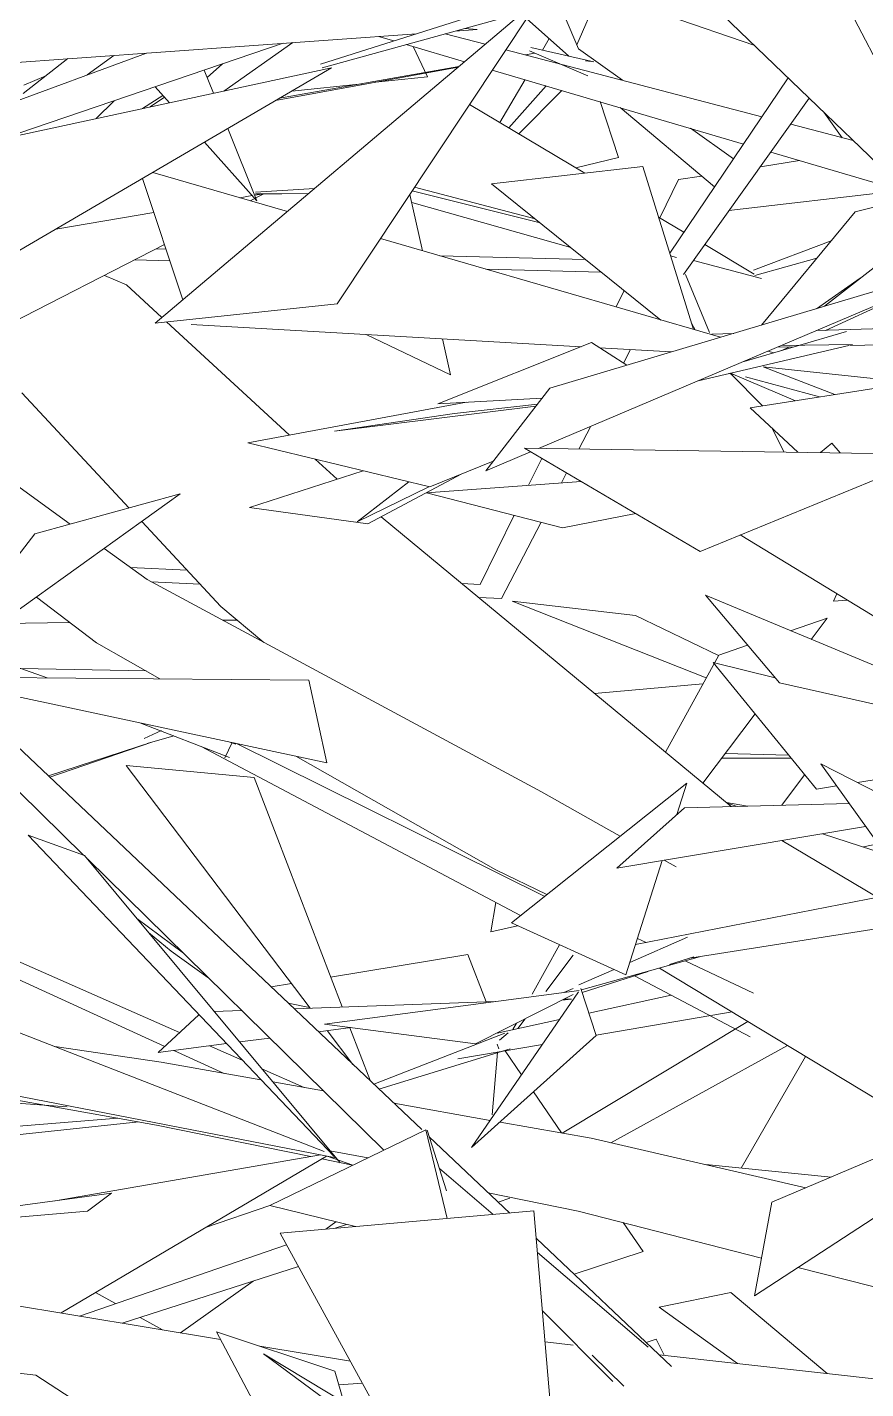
# Model space of a CAD drawing. Header units: millimetres. Extents: x 78096 to 288885, y -20632 to 149556.
# Drawn here: x 250125.2 to 250293.4, y 92564.2 to 92837.4 of the extents above; entities that cross this region are included whole.
import ezdxf

# ---------------------------------------------------------------- set-up
doc = ezdxf.new("R2010")
doc.units = ezdxf.units.MM
doc.layers.add('G-IMPT', color=8, linetype='Continuous', lineweight=9)
doc.layers.add('L-PLNT', color=71, linetype='Continuous', lineweight=9)

# ---------------------------------------------------------------- blocks, each defined once
blk = doc.blocks.new('ZZ-V - Tree Broadleaf 1 - 3dtree rotund SIMPLU-4826059-TOMH A-A')
at = {"layer": 'G-IMPT'}
for p, q in [((24542.47, 92864.7), (24620.35, 92789.66)), ((24582.74, 92861.94), (24620.35, 92789.66)), ((24487.57, 92829.95), (24545.54, 92848.36)), ((24487.93, 92829.25), (24547.03, 92845.57)), ((24454.43, 92778.01), (24528.18, 92840.36)), ((24530.06, 92840.88), (24490.91, 92781.85)), ((24371.85, 92826.42), (24506.82, 92836.06)), ((24514.61, 92836.62), (24518.96, 92836.93)), ((24516.49, 92837.14), (24518.96, 92836.93)), ((24371.21, 92803.66), (24489.78, 92829.23)), ((24395.25, 92773.93), (24489.78, 92829.23)), ((24531.26, 92752.85), (24619.46, 92790.27)), ((24619.43, 92790.54), (24533.58, 92764.97)), ((24454.43, 92778.01), (24490.91, 92781.85)), ((24520.74, 92748.38), (24533.58, 92764.97)), ((24520.74, 92748.38), (24529.7, 92752.19)), ((24528.51, 92752.89), (24563.74, 92732.19)), ((24528.51, 92752.89), (24611.15, 92751.66)), ((24563.74, 92732.19), (24611.15, 92751.66)), ((24539.85, 92746.23), (24508.82, 92743.93)), ((24536.13, 92736.95), (24508.82, 92743.93)), ((24536.13, 92736.95), (24550.81, 92739.79))]:
    blk.add_line(p, q, dxfattribs=at)
blk = doc.blocks.new('ZZ-V - Tree Broadleaf 2 - 3dtree rotund SIMPLU-4826084-TOMH A-A')
at = {"layer": 'G-IMPT'}
for p, q in [((24535.38, 92842.35), (24539.31, 92833.01)), ((24528.9, 92839.14), (24537.39, 92831.55)), ((24512.58, 92836.06), (24520.6, 92833.96)), ((24480.06, 92834.15), (24423.92, 92815.03)), ((24502.27, 92834.62), (24499.21, 92835.52)), ((24516.44, 92830.44), (24504.73, 92833.89)), ((24529.75, 92833.29), (24542.36, 92830.43)), ((24539.3, 92833.01), (24548.15, 92826.75)), ((24452.68, 92832.19), (24412.97, 92817.53)), ((24436.91, 92831.07), (24427.93, 92824.09)), ((24446.11, 92831.72), (24440.77, 92827.8)), ((24524.75, 92832.87), (24576.1, 92819.43)), ((24530.54, 92832.2), (24528.62, 92831.86)), ((24528.66, 92831.85), (24530.55, 92832.2)), ((24529.47, 92832.62), (24541.17, 92827.64)), ((24540.71, 92830.64), (24541.87, 92830.47)), ((24464.24, 92828.76), (24466.11, 92824.13)), ((24464.83, 92827.3), (24467.91, 92830.01)), ((24478.55, 92822.66), (24515.19, 92829.38)), ((24515.33, 92829.5), (24479.32, 92823.11)), ((24572.4, 92813.93), (24522.03, 92828.79)), ((24454.41, 92825.41), (24457.26, 92822.22)), ((24581.36, 92827.22), (24557.62, 92792.03)), ((24442.59, 92819.05), (24446.21, 92822.62)), ((24451.87, 92821.06), (24455.96, 92823.68)), ((24453.41, 92821.39), (24456.25, 92823.34)), ((24527.34, 92815.99), (24535.99, 92824.71)), ((24543.68, 92822.45), (24547.35, 92811.23)), ((24585.61, 92823.13), (24560.35, 92787.78)), ((24517.46, 92821.89), (24540.6, 92808.09)), ((24547.64, 92821.28), (24566.58, 92805.32)), ((24588.5, 92820.35), (24592.21, 92815.21)), ((24468.96, 92817.05), (24474.82, 92802.54)), ((24561.77, 92817.11), (24570.41, 92810.99)), ((24581.88, 92817.91), (24594.43, 92814.63)), ((24464.3, 92814.32), (24474.82, 92802.54)), ((24538.81, 92809.16), (24547.35, 92811.23)), ((24599.5, 92805.94), (24577.88, 92812.31)), ((24552.21, 92809.42), (24521.85, 92805.95)), ((24552.21, 92809.42), (24562.38, 92776.73)), ((24583.65, 92810.63), (24575.79, 92809.39)), ((24451.86, 92807.05), (24459.96, 92782.69)), ((24453.92, 92808.25), (24480.92, 92800.4)), ((24521.85, 92805.95), (24555.85, 92778.62)), ((24559.4, 92806.79), (24555.64, 92799.13)), ((24563.98, 92807.51), (24559.4, 92806.79)), ((24473.87, 92803.6), (24471.39, 92803.17)), ((24473.48, 92802.56), (24476.17, 92803.94)), ((24475.71, 92803.91), (24474.48, 92803.7)), ((24474.53, 92804.31), (24486.34, 92804.99)), ((24474.53, 92803.9), (24485.17, 92804)), ((24485.19, 92804.01), (24474.55, 92803.93)), ((24474.55, 92803.93), (24485.19, 92804.01)), ((24508.05, 92792.52), (24505.49, 92803.84)), ((24505.97, 92804.57), (24531.61, 92798.1)), ((24530.61, 92798.91), (24506.43, 92805.26)), ((24604.71, 92804.72), (24569.5, 92800.59)), ((24454.13, 92800.23), (24434.47, 92796.87)), ((24505.86, 92802.19), (24537.77, 92793.16)), ((24594.8, 92800.3), (24576, 92777.6)), ((24594.8, 92800.3), (24604.19, 92802.71)), ((24555.36, 92799.29), (24560.46, 92796.25)), ((24610.88, 92798.77), (24588.66, 92781.37)), ((24499.61, 92794.97), (24567.79, 92775.16)), ((24398.81, 92764.31), (24456.28, 92793.75)), ((24456.58, 92792.86), (24454.64, 92792.91)), ((24564.63, 92793.77), (24574.58, 92787.84)), ((24574.43, 92788.61), (24589.98, 92794.48)), ((24457.36, 92790.52), (24450.34, 92790.71)), ((24540.7, 92790.8), (24511.49, 92791.52)), ((24557.78, 92791.51), (24558.99, 92791.2)), ((24576.01, 92786.98), (24562.35, 92790.57)), ((24587.14, 92791.05), (24574.68, 92787.59)), ((24448.65, 92785.68), (24444.26, 92787.59)), ((24543.91, 92788.22), (24520.72, 92788.83)), ((24565.59, 92776.14), (24560.78, 92787.78)), ((24587.04, 92780.89), (24595.84, 92786.99)), ((24455.75, 92779.13), (24448.65, 92785.68)), ((24548.49, 92784.54), (24546.87, 92781.24)), ((24610.23, 92786.36), (24588.86, 92776.55)), ((24481.28, 92755.55), (24456.7, 92778.25)), ((24461.61, 92777.72), (24539.86, 92773.27)), ((24513.67, 92767.65), (24496.7, 92775.72)), ((24562.73, 92776.63), (24562, 92777.96)), ((24566.07, 92775.81), (24570.46, 92775.95)), ((24572.06, 92770.16), (24593.09, 92776.34)), ((24586.97, 92776.49), (24622.81, 92777.66)), ((24511.13, 92761.81), (24541.93, 92774.09)), ((24513.67, 92767.65), (24512.04, 92774.85)), ((24541.93, 92774.09), (24548.99, 92769.56)), ((24543.53, 92773.06), (24557.99, 92772.24)), ((24563.29, 92766.44), (24593.56, 92773.49)), ((24579.15, 92773.17), (24582.55, 92773.24)), ((24594.26, 92773.7), (24579.99, 92773.53)), ((24581.61, 92773.22), (24580.07, 92772.51)), ((24593.72, 92773.49), (24620.96, 92774.09)), ((24549.74, 92772.71), (24548.33, 92769.98)), ((24577.31, 92772.39), (24578.48, 92772.05)), ((24570.61, 92767.61), (24569.4, 92767.86)), ((24576.24, 92761.4), (24569.78, 92767.87)), ((24569.83, 92767.96), (24582.84, 92762.43)), ((24617.73, 92767.9), (24573.76, 92761.01)), ((24606.17, 92766.09), (24576.35, 92769.23)), ((24576.35, 92769.23), (24590.7, 92763.66)), ((24437.35, 92737.68), (24399.82, 92764.82)), ((24572.83, 92767.21), (24587.64, 92763.19)), ((24449.19, 92740.9), (24427.67, 92763.98)), ((24472.97, 92754.01), (24516.82, 92762.12)), ((24511.13, 92761.81), (24532.02, 92762.95)), ((24530.77, 92761.34), (24490.36, 92756.34)), ((24514.44, 92759.87), (24490.36, 92756.34)), ((24514.44, 92759.87), (24531.06, 92761.71)), ((24573.76, 92761.01), (24583.3, 92752.08)), ((24541.77, 92757.31), (24539.4, 92752.73)), ((24578.08, 92756.97), (24580.56, 92752.12)), ((24509.51, 92745.12), (24472.97, 92754.01)), ((24590.11, 92753.94), (24587.86, 92752.01)), ((24590.11, 92753.94), (24591.83, 92751.95)), ((24473.33, 92740.97), (24496.14, 92748.37)), ((24490.9, 92746.67), (24486.52, 92750.72)), ((24509.51, 92745.12), (24522.22, 92750.29)), ((24531.97, 92750.85), (24529.32, 92745.45)), ((24494.93, 92738.14), (24505.29, 92746.15)), ((24515.94, 92747.74), (24497.06, 92737.69)), ((24536.92, 92747.95), (24535.88, 92745.93)), ((24459.4, 92743.71), (24407.88, 92706.72)), ((24430.29, 92735.71), (24459.4, 92743.71)), ((24494.93, 92738.14), (24509.27, 92745.18)), ((24473.33, 92740.97), (24497.06, 92737.69)), ((24467.6, 92721.16), (24451.72, 92738.19)), ((24569.96, 92681), (24499.74, 92739.11)), ((24526.38, 92739.44), (24519.58, 92725.58)), ((24531.81, 92738.06), (24523.87, 92722.73)), ((24430.29, 92735.71), (24407.88, 92706.72)), ((24571.76, 92735.49), (24640.97, 92693.29)), ((24452.77, 92726.52), (24444.15, 92732.76)), ((24460.85, 92728.4), (24449.42, 92728.94)), ((24531.92, 92683.96), (24452.77, 92726.52)), ((24463.45, 92725.61), (24453.58, 92726.09)), ((24519.58, 92725.58), (24515.88, 92725.76)), ((24442.61, 92713.86), (24430.58, 92723.02)), ((24476.22, 92713.91), (24467.6, 92721.16)), ((24523.87, 92722.73), (24519.27, 92722.95)), ((24526, 92722.18), (24564.91, 92706.79)), ((24526, 92722.18), (24550.74, 92719.34)), ((24579.62, 92705.82), (24564.79, 92723.38)), ((24636.29, 92693.61), (24564.79, 92723.38)), ((24470.87, 92718.41), (24467.93, 92718.37)), ((24567.37, 92711.27), (24550.74, 92719.34)), ((24589.18, 92718.76), (24581.84, 92716.28)), ((24589.18, 92718.76), (24586, 92714.54)), ((24437.25, 92717.94), (24423.96, 92717.75)), ((24455.37, 92706.61), (24442.61, 92713.86)), ((24573.24, 92713.37), (24567.45, 92711.4)), ((24416.14, 92712.65), (24432.76, 92706.8)), ((24567.45, 92711.4), (24556.75, 92691.93)), ((24401.55, 92709.1), (24440.06, 92671.23)), ((24452.57, 92708.2), (24427.34, 92708.71)), ((24587.05, 92684.46), (24566.32, 92709.88)), ((24578.75, 92706.85), (24566.32, 92709.88)), ((24488.85, 92689.79), (24408.14, 92707.01)), ((24408.14, 92707.01), (24485.24, 92706.35)), ((24413.18, 92705.94), (24507.86, 92616.15)), ((24488.85, 92689.79), (24485.24, 92706.35)), ((24542.53, 92703.7), (24564.25, 92705.59)), ((24579.62, 92705.82), (24639.47, 92692.28)), ((24574.72, 92699.57), (24564.27, 92685.71)), ((24451.32, 92697.8), (24469.29, 92690.83)), ((24453.74, 92693.91), (24432.99, 92687.16)), ((24433.25, 92686.91), (24453.74, 92693.91)), ((24452.23, 92694.62), (24455.67, 92696.27)), ((24452.78, 92693.67), (24458.15, 92695.15)), ((24469.83, 92693.85), (24468.38, 92690.79)), ((24469.15, 92693.99), (24470.61, 92693.48)), ((24470.61, 92693.68), (24532.53, 92662.96)), ((24463.62, 92693.03), (24527.71, 92659.11)), ((24522.76, 92668.32), (24482.65, 92691.11)), ((24568.76, 92691.66), (24581.44, 92691.33)), ((24595.25, 92685.81), (24636.99, 92692.66)), ((24474.25, 92686.85), (24448.56, 92689.22)), ((24448.56, 92689.22), (24485.48, 92640.54)), ((24568.01, 92690.67), (24581.98, 92690.67)), ((24587.93, 92689.56), (24609.28, 92659.65)), ((24587.93, 92689.56), (24703.46, 92630.38)), ((24474.25, 92686.85), (24491.89, 92640.77)), ((24561.05, 92685.7), (24525.86, 92657.64)), ((24561.05, 92685.7), (24559.05, 92679.42)), ((24580.11, 92681.26), (24584.67, 92687.37)), ((24545.37, 92676.3), (24531.92, 92683.96)), ((24587.05, 92684.46), (24591.09, 92685.12)), ((24546.98, 92668.62), (24560.55, 92680.75)), ((24593.6, 92681.61), (24560.55, 92680.75)), ((24573.19, 92681.08), (24568.99, 92681.8)), ((24571.14, 92681.03), (24569.15, 92681.67)), ((24440.26, 92671.16), (24428.9, 92675.22)), ((24490.31, 92610.74), (24428.9, 92675.22)), ((24545.37, 92676.3), (24547.68, 92675.04)), ((24546.98, 92668.62), (24596.91, 92676.97)), ((24600.85, 92671.46), (24588.23, 92675.52)), ((24599.25, 92662.8), (24580.07, 92674.16)), ((24440.26, 92671.16), (24491.49, 92609.49)), ((24440.83, 92670.48), (24500.27, 92612.02)), ((24556.11, 92670.14), (24548.82, 92647.23)), ((24556.47, 92670.21), (24558.89, 92668.87)), ((24388.83, 92666.68), (24459.31, 92635.62)), ((24532.98, 92663.32), (24522.76, 92668.32)), ((24385.5, 92665.18), (24456.36, 92632.87)), ((24550.74, 92653.28), (24606.08, 92664.14)), ((24450.74, 92658.55), (24460.07, 92651.56)), ((24457.64, 92651.96), (24453.09, 92655.71)), ((24548.82, 92647.23), (24525.86, 92657.64)), ((24561.65, 92650.54), (24606.56, 92657.62)), ((24535.51, 92653.26), (24530.04, 92643.31)), ((24549.61, 92649.71), (24561.21, 92654.81)), ((24551.14, 92654.52), (24552.88, 92653.7)), ((24457.64, 92651.96), (24465, 92646.71)), ((24517.12, 92651.31), (24489.6, 92646.75)), ((24517.12, 92651.31), (24520.82, 92641.77)), ((24538.26, 92651.19), (24532.74, 92643.86)), ((24539.94, 92644.23), (24563.57, 92650.82)), ((24557.58, 92649.28), (24562.48, 92650.84)), ((24560.69, 92650.01), (24574.39, 92643.55)), ((24539.36, 92645.19), (24546.44, 92648.31)), ((24540.03, 92643.67), (24553.3, 92647.91)), ((24610.45, 92615.33), (24555.56, 92648.58)), ((24481.76, 92645.45), (24477.68, 92644.78)), ((24536.4, 92643.65), (24538.26, 92644.5)), ((24542.87, 92635.03), (24539.76, 92644.48)), ((24550.55, 92647.03), (24573.75, 92634.75)), ((24522.63, 92641.84), (24482.26, 92640.43)), ((24539.46, 92644.05), (24488.4, 92637.33)), ((24539.29, 92643.8), (24517.88, 92612.56)), ((24518.68, 92633.36), (24538.26, 92643.28)), ((24535.98, 92642.12), (24537.89, 92642.37)), ((24537.89, 92642.37), (24536.36, 92642.32)), ((24541.38, 92639.55), (24557.89, 92643.14)), ((24488.33, 92611.74), (24417.77, 92639.27)), ((24455.03, 92631.63), (24463.18, 92639.22)), ((24471.75, 92640.06), (24466.25, 92639.87)), ((24481.1, 92641.53), (24485.38, 92640.67)), ((24570.11, 92639.77), (24542.85, 92635.1)), ((24487.15, 92635.79), (24493.68, 92636.64)), ((24518.68, 92633.36), (24488.4, 92637.33)), ((24493.48, 92636.61), (24497.57, 92625.91)), ((24522.97, 92635.54), (24535.5, 92638.26)), ((24526.85, 92637.5), (24526.15, 92636.23)), ((24528.62, 92638.4), (24527.15, 92636.45)), ((24573.28, 92637.84), (24536.07, 92615.47)), ((24471.34, 92633.75), (24477.38, 92634.53)), ((24488.91, 92636.02), (24494.04, 92629.25)), ((24498.25, 92625.26), (24524.52, 92635.49)), ((24542.87, 92635.03), (24517.88, 92612.56)), ((24523.46, 92634.11), (24525.21, 92635.6)), ((24454.65, 92617.06), (24367.91, 92632.55)), ((24455.64, 92629.67), (24434.26, 92632.83)), ((24455.03, 92631.63), (24468.72, 92633.41)), ((24458.18, 92632.04), (24468.26, 92627.44)), ((24465.33, 92632.97), (24471.88, 92630.08)), ((24499.27, 92624.3), (24525.63, 92632.4)), ((24532.07, 92633.26), (24515.13, 92630.36)), ((24521.97, 92619.12), (24523.09, 92631.62)), ((24523.01, 92633.32), (24523.34, 92632.37)), ((24527.9, 92627.18), (24524.61, 92631.98)), ((24581.23, 92633.03), (24545.82, 92613.53)), ((24584.83, 92630.85), (24571.95, 92608.43)), ((24574.61, 92582.81), (24650.2, 92632.08)), ((24649.9, 92632.07), (24578.07, 92601.58)), ((24475.63, 92626.14), (24455.64, 92629.67)), ((24475.83, 92628.34), (24484.28, 92624.62)), ((24346.22, 92627.34), (24436.75, 92620.74)), ((24407.51, 92626.64), (24490.63, 92610.5)), ((24488.15, 92623.93), (24478, 92625.72)), ((24535.93, 92615.5), (24530.29, 92623.71)), ((24521.63, 92618.02), (24502.29, 92621.44)), ((24410.56, 92613.46), (24451.16, 92617.69)), ((24446.91, 92618.45), (24413.18, 92615.78)), ((24541.83, 92614.46), (24523.58, 92617.68)), ((24485.61, 92610.75), (24454.65, 92617.06)), ((24477.38, 92600.92), (24508.71, 92616.11)), ((24512.97, 92598.32), (24508.71, 92616.11)), ((24508.95, 92616.06), (24512.84, 92603.9)), ((24509.38, 92614.71), (24525.51, 92599.42)), ((24584.9, 92604.48), (24541.83, 92614.46)), ((24489.46, 92611.93), (24497.08, 92610.47)), ((24434.32, 92601.86), (24487.57, 92611.09)), ((24435.52, 92579.36), (24488.75, 92610.86)), ((24493.98, 92609.05), (24487.81, 92610.3)), ((24488.89, 92610.83), (24494.08, 92609.01)), ((24590.02, 92606.65), (24564.84, 92609.13)), ((24511.41, 92608.38), (24522.2, 92599.13)), ((24539.22, 92599.82), (24521.2, 92603.5)), ((24445.65, 92603.39), (24381.02, 92594.66)), ((24440.85, 92599.81), (24445.65, 92603.39)), ((24464.5, 92596.51), (24477.38, 92600.94)), ((24477.38, 92600.92), (24494.56, 92596.72)), ((24525.56, 92602.38), (24523.19, 92601.62)), ((24574.61, 92582.81), (24578.07, 92601.58)), ((24440.85, 92599.81), (24380.68, 92594.54)), ((24576.01, 92590.39), (24539.22, 92599.82)), ((24488.62, 92596.2), (24490.67, 92597.67)), ((24492.81, 92597.15), (24490.53, 92596.36)), ((24552.28, 92591.71), (24548.3, 92597.5)), ((24480.78, 92593.02), (24439.2, 92578.75)), ((24530.86, 92594.34), (24557.94, 92568.65)), ((24531.1, 92591.51), (24553.27, 92572.51)), ((24552.28, 92591.71), (24538.45, 92587.14)), ((24483.14, 92588.71), (24447.79, 92577.32)), ((24623.36, 92578.23), (24583.34, 92588.5)), ((24459.49, 92575.37), (24474.05, 92585.78)), ((24446.45, 92581.24), (24442.46, 92583.47)), ((24569.88, 92583.44), (24555.48, 92580.51)), ((24569.88, 92583.44), (24589.19, 92567.2)), ((24423.97, 92581.29), (24467.53, 92574.04)), ((24532.08, 92579.79), (24546.2, 92565.62)), ((24555.48, 92580.51), (24571.21, 92569.22)), ((24455.9, 92575.97), (24451.4, 92578.48)), ((24538.26, 92572.93), (24532.61, 92573.56)), ((24554.89, 92574.1), (24552.86, 92573.47)), ((24554.89, 92574.1), (24556.5, 92570.88)), ((24430.48, 92566.9), (24390.71, 92571.52)), ((24475.37, 92572.73), (24493.57, 92569.7)), ((24542.05, 92570.92), (24548.42, 92564.67)), ((24610.65, 92564.79), (24555.48, 92570.99)), ((24430.48, 92566.9), (24437.59, 92562.25)), ((24491.25, 92564.97), (24496, 92565.26))]:
    blk.add_line(p, q, dxfattribs=at)
blk = doc.blocks.new('ZZ-V - Tree Broadleaf 2 - 3dtree rotund SIMPLU-4826109-TOMH A-A')
at = {"layer": 'G-IMPT'}
for p, q in [((24538.95, 92833.87), (24543.29, 92843.69)), ((24557.12, 92839.72), (24574.66, 92833.68)), ((24468.19, 92824.58), (24482.01, 92834.29)), ((24509.01, 92827.43), (24506.18, 92833.48)), ((24532.07, 92832.76), (24533.44, 92835.09)), ((24428.08, 92825.76), (24432.45, 92827.6)), ((24495.9, 92826.05), (24481.82, 92824.57)), ((24509.01, 92827.43), (24498.62, 92826.34)), ((24523.51, 92818.28), (24528.59, 92826.88)), ((24532.85, 92825.63), (24525.37, 92817.17)), ((24590.44, 92722.21), (24591.12, 92723.69)), ((24590.44, 92722.21), (24593.23, 92722.4)), ((24599.36, 92673.54), (24596.45, 92672.88)), ((24522.76, 92661.74), (24521.72, 92655.84)), ((24527.11, 92657.07), (24521.72, 92655.84)), ((24479.47, 92595.4), (24530.39, 92599.84)), ((24536.16, 92531.36), (24530.39, 92599.84)), ((24479.47, 92595.4), (24500.96, 92556.22)), ((24466.69, 92575.61), (24512.35, 92489.62)), ((24466.69, 92575.61), (24490.46, 92567.72)), ((24519.21, 92545.25), (24476.16, 92571.14)), ((24579.12, 92495.2), (24476.16, 92571.14)), ((24492.27, 92561.45), (24490.46, 92567.72))]:
    blk.add_line(p, q, dxfattribs=at)

msp = doc.modelspace()

# ---------------------------------------------------------------- block references
at = {"layer": 'L-PLNT'}
for name in ['ZZ-V - Tree Broadleaf 1 - 3dtree rotund SIMPLU-4826059-TOMH A-A', 'ZZ-V - Tree Broadleaf 2 - 3dtree rotund SIMPLU-4826109-TOMH A-A', 'ZZ-V - Tree Broadleaf 2 - 3dtree rotund SIMPLU-4826084-TOMH A-A']:
    msp.add_blockref(name, (225696.455, 0), dxfattribs=at)

doc.saveas('drawing.dxf')
